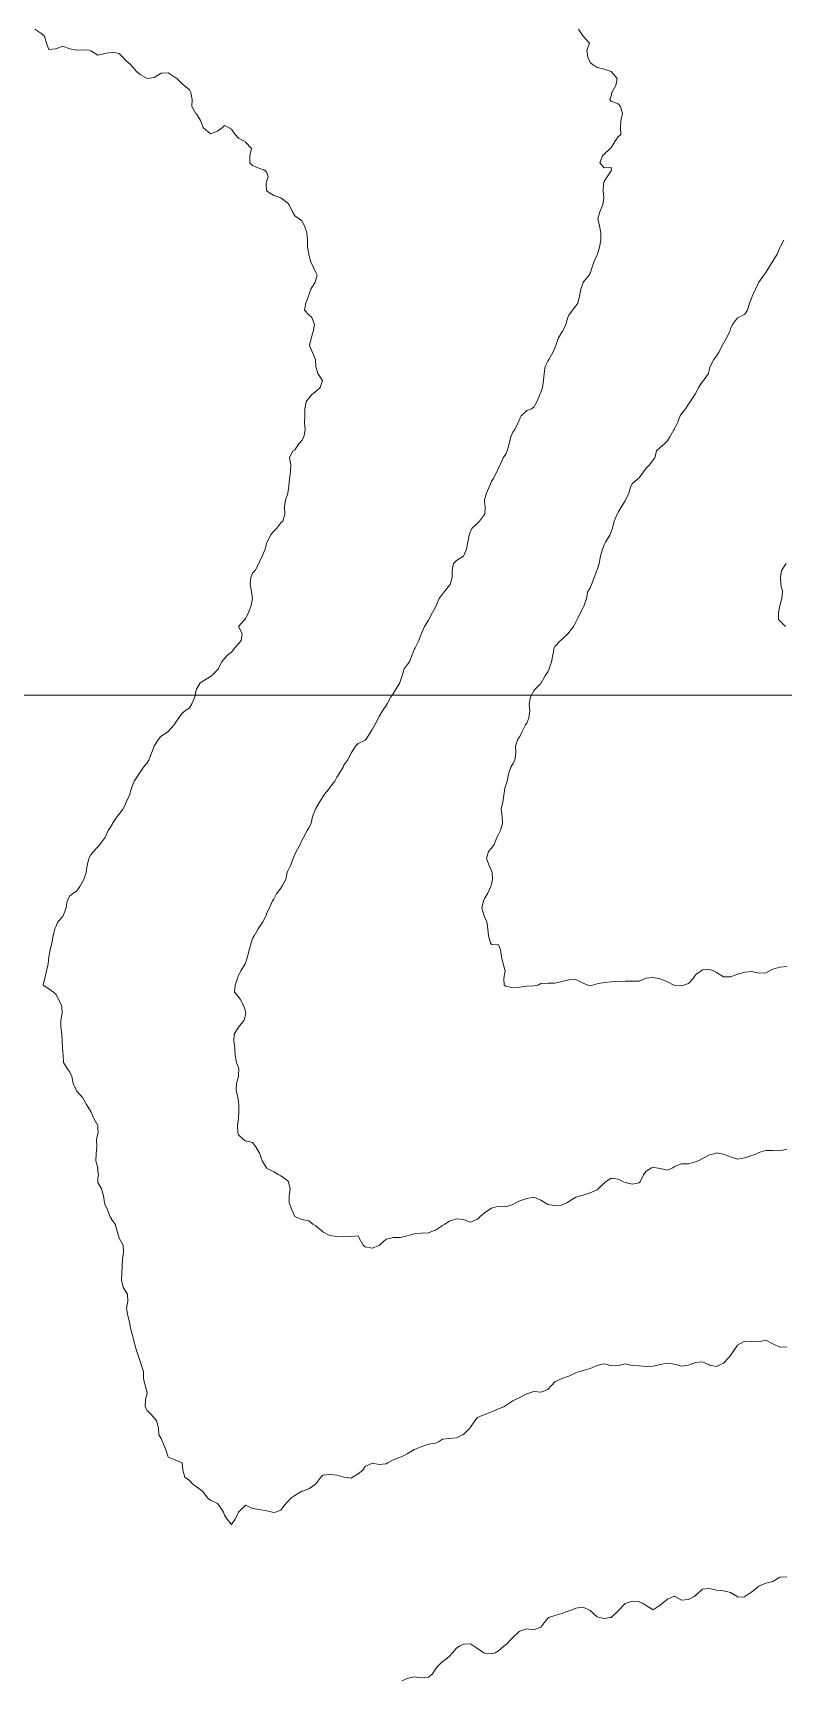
# Model space of a CAD drawing. Header units: centimetres. Extents: x 0 to 642158, y -847 to 649707.
# Drawn here: x 617498.6 to 617552, y 620517.4 to 620634.5 of the extents above; entities that cross this region are included whole.
import ezdxf

# ---------------------------------------------------------------- set-up
doc = ezdxf.new("R2010")
doc.units = ezdxf.units.CM
doc.header["$MEASUREMENT"] = 0
doc.layers.add('MEV_grille', color=254, linetype='Continuous', lineweight=9)
doc.layers.add('WAL_topographie 0.5', color=253, linetype='Continuous', lineweight=20)

# ---------------------------------------------------------------- blocks, each defined once
blk = doc.blocks.new('*U114')
at = {"layer": 'MEV_grille', "transparency": 33554687}
blk.add_lwpolyline([(-1338.46, 0), (1338.46, 0)], dxfattribs=at)
blk = doc.blocks.new('*U115')
at = {"layer": 'MEV_grille', "color": 0, "linetype": 'ByBlock', "lineweight": -2, "transparency": 16777216}
blk.add_blockref('*U114', (0, -1800), dxfattribs=at)

msp = doc.modelspace()

# ---------------------------------------------------------------- linework, layer by layer
at = {"layer": 'WAL_topographie 0.5'}
for points in [[(617498.75, 620634.75), (617499.25, 620634.42), (617499.44, 620634.25), (617499.59, 620633.75), (617499.75, 620633.3), (617500.25, 620633.34), (617500.75, 620633.53), (617501.25, 620633.35), (617501.75, 620633.25), (617502.25, 620633.29), (617502.62, 620633.25), (617502.75, 620633.21), (617503.25, 620632.9), (617503.75, 620633.03), (617504.25, 620633.12), (617504.75, 620633.03), (617505.01, 620632.75), (617505.25, 620632.49), (617505.54, 620632.25), (617505.75, 620632.02), (617506, 620631.75), (617506.25, 620631.52), (617506.75, 620631.25), (617507.25, 620631.32), (617507.75, 620631.61), (617508.25, 620631.64), (617508.75, 620631.31), (617508.85, 620631.25), (617509.25, 620630.85), (617509.39, 620630.75), (617509.75, 620630.44), (617509.86, 620630.25), (617509.94, 620629.75), (617509.93, 620629.25), (617510.21, 620628.75), (617510.25, 620628.72), (617510.54, 620628.25), (617510.73, 620627.75), (617510.75, 620627.72), (617511.25, 620627.3), (617511.75, 620627.5), (617512.11, 620627.75), (617512.25, 620627.89), (617512.53, 620627.75), (617512.75, 620627.63), (617513.01, 620627.25), (617513.25, 620626.99), (617513.71, 620626.75), (617513.75, 620626.71), (617514.16, 620626.25), (617514.05, 620625.75), (617514.06, 620625.25), (617514.25, 620625.04), (617514.75, 620624.84), (617515.05, 620624.75), (617515.25, 620624.61), (617515.35, 620624.25), (617515.25, 620623.89), (617515.21, 620623.75), (617515.25, 620623.25), (617515.25, 620623.25), (617515.75, 620622.92), (617516.25, 620622.75), (617516.25, 620622.75), (617516.75, 620622.38), (617516.84, 620622.25), (617517.08, 620621.75), (617517.25, 620621.46), (617517.55, 620621.25), (617517.75, 620621.12), (617517.93, 620620.75), (617518.11, 620620.25), (617518.15, 620619.75), (617518.15, 620619.25), (617518.25, 620618.75), (617518.25, 620618.75), (617518.37, 620618.25), (617518.6, 620617.75), (617518.75, 620617.45), (617518.85, 620617.25), (617518.75, 620616.92), (617518.7, 620616.75), (617518.4, 620616.25), (617518.25, 620615.86), (617518.22, 620615.75), (617518.03, 620615.25), (617517.94, 620614.75), (617518.25, 620614.43), (617518.46, 620614.25), (617518.65, 620613.75), (617518.56, 620613.25), (617518.41, 620612.75), (617518.3, 620612.25), (617518.51, 620611.75), (617518.72, 620611.25), (617518.75, 620610.75), (617518.75, 620610.75), (617518.88, 620610.25), (617519.23, 620609.75), (617519.05, 620609.25), (617518.75, 620608.97), (617518.46, 620608.75), (617518.25, 620608.51), (617518.05, 620608.25), (617517.97, 620607.75), (617517.96, 620607.25), (617517.95, 620606.75), (617517.99, 620606.25), (617517.89, 620605.75), (617517.75, 620605.5), (617517.53, 620605.25), (617517.25, 620604.82), (617517.12, 620604.75), (617516.87, 620604.25), (617516.98, 620603.75), (617516.94, 620603.25), (617516.87, 620602.75), (617516.83, 620602.25), (617516.76, 620601.75), (617516.75, 620601.72), (617516.59, 620601.25), (617516.51, 620600.75), (617516.55, 620600.25), (617516.4, 620599.75), (617516.25, 620599.64), (617515.97, 620599.25), (617515.75, 620599.03), (617515.53, 620598.75), (617515.28, 620598.25), (617515.25, 620598.16), (617515.14, 620597.75), (617514.92, 620597.25), (617514.75, 620596.86), (617514.7, 620596.75), (617514.43, 620596.25), (617514.25, 620596.05), (617514.12, 620595.75), (617514.07, 620595.25), (617514.16, 620594.75), (617514.25, 620594.25), (617514.25, 620594.25), (617514.25, 620594.25), (617514.14, 620593.75), (617513.96, 620593.25), (617513.75, 620592.8), (617513.7, 620592.75), (617513.25, 620592.25), (617513.5, 620591.75), (617513.43, 620591.25), (617513.25, 620591.03), (617512.99, 620590.75), (617512.75, 620590.44), (617512.49, 620590.25), (617512.25, 620589.97), (617512.06, 620589.75), (617511.81, 620589.25), (617511.75, 620589.18), (617511.32, 620588.75), (617511.25, 620588.71), (617510.75, 620588.4), (617510.53, 620588.25), (617510.25, 620587.8), (617510.23, 620587.75), (617510.13, 620587.25), (617509.93, 620586.75), (617509.75, 620586.46), (617509.46, 620586.25), (617509.25, 620586.1), (617509.01, 620585.75), (617508.75, 620585.38), (617508.67, 620585.25), (617508.25, 620584.79), (617508.2, 620584.75), (617507.75, 620584.45), (617507.56, 620584.25), (617507.25, 620583.75), (617507.25, 620583.75), (617507.05, 620583.25), (617506.86, 620582.75), (617506.75, 620582.56), (617506.48, 620582.25), (617506.25, 620581.9), (617506.15, 620581.75), (617505.82, 620581.25), (617505.75, 620581.07), (617505.64, 620580.75), (617505.49, 620580.25), (617505.26, 620579.75), (617505.25, 620579.72), (617505.03, 620579.25), (617504.75, 620578.91), (617504.62, 620578.75), (617504.29, 620578.25), (617504.25, 620578.18), (617503.97, 620577.75), (617503.76, 620577.25), (617503.75, 620577.23), (617503.38, 620576.75), (617503.25, 620576.59), (617502.94, 620576.25), (617502.75, 620576.02), (617502.61, 620575.75), (617502.49, 620575.25), (617502.4, 620574.75), (617502.25, 620574.25), (617502.25, 620574.25), (617501.97, 620573.75), (617501.75, 620573.45), (617501.44, 620573.25), (617501.25, 620573.1), (617501.05, 620572.75), (617500.98, 620572.25), (617500.81, 620571.75), (617500.75, 620571.62), (617500.4, 620571.25), (617500.25, 620570.9), (617500.19, 620570.75), (617500.07, 620570.25), (617499.98, 620569.75), (617499.86, 620569.25), (617499.75, 620568.75), (617499.75, 620568.75), (617499.7, 620568.25), (617499.6, 620567.75), (617499.47, 620567.25), (617499.36, 620566.75), (617499.75, 620566.47), (617500.1, 620566.25), (617500.25, 620566.11), (617500.45, 620565.75), (617500.67, 620565.25), (617500.7, 620564.75), (617500.62, 620564.25), (617500.62, 620563.75), (617500.68, 620563.25), (617500.7, 620562.75), (617500.73, 620562.25), (617500.75, 620562), (617500.78, 620561.75), (617500.81, 620561.25), (617501.11, 620560.75), (617501.25, 620560.56), (617501.4, 620560.25), (617501.49, 620559.75), (617501.72, 620559.25), (617501.75, 620559.2), (617502.14, 620558.75), (617502.25, 620558.58), (617502.43, 620558.25), (617502.75, 620557.75), (617502.75, 620557.75), (617502.96, 620557.25), (617503.23, 620556.75), (617503.25, 620556.5), (617503.26, 620556.25), (617503.25, 620556.18), (617503.14, 620555.75), (617503.16, 620555.25), (617503.13, 620554.75), (617503.11, 620554.25), (617503.24, 620553.75), (617503.25, 620553.5), (617503.28, 620553.25), (617503.25, 620553), (617503.24, 620552.75), (617503.25, 620552.71), (617503.51, 620552.25), (617503.64, 620551.75), (617503.72, 620551.25), (617503.75, 620551.16), (617503.93, 620550.75), (617504.13, 620550.25), (617504.25, 620550.02), (617504.47, 620549.75), (617504.61, 620549.25), (617504.75, 620548.75), (617504.75, 620548.75), (617505.05, 620548.25), (617505.07, 620547.75), (617505, 620547.25), (617504.98, 620546.75), (617504.95, 620546.25), (617504.92, 620545.75), (617505.05, 620545.25), (617505.25, 620544.89), (617505.35, 620544.75), (617505.37, 620544.25), (617505.28, 620543.75), (617505.38, 620543.25), (617505.49, 620542.75), (617505.6, 620542.25), (617505.73, 620541.75), (617505.75, 620541.65), (617505.84, 620541.25), (617505.99, 620540.75), (617506.15, 620540.25), (617506.25, 620539.97), (617506.33, 620539.75), (617506.48, 620539.25), (617506.49, 620538.75), (617506.6, 620538.25), (617506.74, 620537.75), (617506.63, 620537.25), (617506.6, 620536.75), (617506.75, 620536.49), (617506.98, 620536.25), (617507.25, 620535.95), (617507.41, 620535.75), (617507.56, 620535.25), (617507.59, 620534.75), (617507.75, 620534.5), (617507.83, 620534.25), (617508.05, 620533.75), (617508.22, 620533.25), (617508.25, 620533.16), (617508.75, 620532.97), (617509.25, 620532.75), (617509.25, 620532.75), (617509.29, 620532.25), (617509.44, 620531.75), (617509.75, 620531.5), (617510, 620531.25), (617510.25, 620531.06), (617510.68, 620530.75), (617510.75, 620530.66), (617511.07, 620530.25), (617511.25, 620530.1), (617511.75, 620529.86), (617511.85, 620529.75), (617512.17, 620529.25), (617512.25, 620529.03), (617512.45, 620528.75), (617512.75, 620528.37), (617513.01, 620528.75), (617513.25, 620529.25), (617513.25, 620529.25), (617513.75, 620529.75), (617513.75, 620529.75), (617513.75, 620529.75), (617514.25, 620529.51), (617514.75, 620529.43), (617515.25, 620529.35), (617515.67, 620529.25), (617515.75, 620529.22), (617515.88, 620529.25), (617516.25, 620529.4), (617516.51, 620529.75), (617516.75, 620530.02), (617516.98, 620530.25), (617517.25, 620530.44), (617517.75, 620530.74), (617517.79, 620530.75), (617518.25, 620530.92), (617518.73, 620531.25), (617518.75, 620531.27), (617519.11, 620531.75), (617519.25, 620531.88), (617519.75, 620531.93), (617520.25, 620531.88), (617520.75, 620531.75), (617520.75, 620531.75), (617521.25, 620531.68), (617521.36, 620531.75), (617521.75, 620531.97), (617522.08, 620532.25), (617522.25, 620532.5), (617522.75, 620532.73), (617523.25, 620532.63), (617523.75, 620532.68), (617523.87, 620532.75), (617524.25, 620532.97), (617524.75, 620533.16), (617524.98, 620533.25), (617525.25, 620533.4), (617525.75, 620533.7), (617525.89, 620533.75), (617526.25, 620533.91), (617526.75, 620534.08), (617527.25, 620534.17), (617527.48, 620534.25), (617527.75, 620534.44), (617528.25, 620534.48), (617528.75, 620534.55), (617529.18, 620534.75), (617529.25, 620534.78), (617529.73, 620535.25), (617529.75, 620535.29), (617530.05, 620535.75), (617530.25, 620535.99), (617530.75, 620536.2), (617530.88, 620536.25), (617531.25, 620536.38), (617531.75, 620536.59), (617532.12, 620536.75), (617532.25, 620536.83), (617532.75, 620537.16), (617532.9, 620537.25), (617533.25, 620537.41), (617533.75, 620537.68), (617533.96, 620537.75), (617534.25, 620537.84), (617534.75, 620537.79), (617535.25, 620537.98), (617535.5, 620538.25), (617535.75, 620538.52), (617536.25, 620538.75), (617536.25, 620538.75), (617536.75, 620538.93), (617537.25, 620539.16), (617537.48, 620539.25), (617537.75, 620539.32), (617538.25, 620539.46), (617538.75, 620539.68), (617539.05, 620539.75), (617539.25, 620539.8), (617539.47, 620539.75), (617539.75, 620539.66), (617540.25, 620539.69), (617540.55, 620539.75), (617540.75, 620539.8), (617540.95, 620539.75), (617541.25, 620539.69), (617541.75, 620539.65), (617542.25, 620539.61), (617542.75, 620539.63), (617543.25, 620539.75), (617543.25, 620539.75), (617543.75, 620539.84), (617544.25, 620539.78), (617544.38, 620539.75), (617544.75, 620539.64), (617545.25, 620539.71), (617545.38, 620539.75), (617545.75, 620539.9), (617546.25, 620539.94), (617546.68, 620539.75), (617546.75, 620539.7), (617547.25, 620539.62), (617547.52, 620539.75), (617547.75, 620539.84), (617548.12, 620540.25), (617548.25, 620540.39), (617548.48, 620540.75), (617548.75, 620541.13), (617548.95, 620541.25), (617549.25, 620541.42), (617549.75, 620541.39), (617550.25, 620541.37), (617550.75, 620541.48), (617551.21, 620541.25), (617551.25, 620541.23), (617551.75, 620540.98), (617552.25, 620541.02)], [(617537.42, 620634.75), (617537.75, 620634.25), (617537.75, 620634.25), (617538.21, 620633.75), (617538.03, 620633.25), (617538.1, 620632.75), (617538.25, 620632.39), (617538.4, 620632.25), (617538.75, 620632.02), (617539.25, 620631.9), (617539.75, 620631.75), (617539.75, 620631.75), (617540.19, 620631.25), (617540.08, 620630.75), (617539.81, 620630.25), (617539.75, 620630), (617539.67, 620629.75), (617539.75, 620629.63), (617540.25, 620629.43), (617540.41, 620629.25), (617540.55, 620628.75), (617540.44, 620628.25), (617540.41, 620627.75), (617540.44, 620627.25), (617540.25, 620627.08), (617540.01, 620626.75), (617539.75, 620626.32), (617539.68, 620626.25), (617539.25, 620625.85), (617539.14, 620625.75), (617538.95, 620625.25), (617539.25, 620624.88), (617539.75, 620624.92), (617539.78, 620624.75), (617539.75, 620624.67), (617539.47, 620624.25), (617539.25, 620623.92), (617539.21, 620623.75), (617539.18, 620623.25), (617539.23, 620622.75), (617539.15, 620622.25), (617538.95, 620621.75), (617538.81, 620621.25), (617538.93, 620620.75), (617539.02, 620620.25), (617539.02, 620619.75), (617538.93, 620619.25), (617538.77, 620618.75), (617538.75, 620618.69), (617538.54, 620618.25), (617538.38, 620617.75), (617538.25, 620617.37), (617538.19, 620617.25), (617537.77, 620616.75), (617537.75, 620616.72), (617537.59, 620616.25), (617537.51, 620615.75), (617537.38, 620615.25), (617537.25, 620615.06), (617537.01, 620614.75), (617536.75, 620614.4), (617536.66, 620614.25), (617536.54, 620613.75), (617536.29, 620613.25), (617536.25, 620613.2), (617535.99, 620612.75), (617535.81, 620612.25), (617535.75, 620612.08), (617535.61, 620611.75), (617535.32, 620611.25), (617535.25, 620611.14), (617535.07, 620610.75), (617534.98, 620610.25), (617534.93, 620609.75), (617534.87, 620609.25), (617534.75, 620608.9), (617534.69, 620608.75), (617534.46, 620608.25), (617534.25, 620607.85), (617534.08, 620607.75), (617533.75, 620607.62), (617533.34, 620607.25), (617533.25, 620607.06), (617533.14, 620606.75), (617532.88, 620606.25), (617532.75, 620606.07), (617532.62, 620605.75), (617532.5, 620605.25), (617532.36, 620604.75), (617532.25, 620604.52), (617532.08, 620604.25), (617531.85, 620603.75), (617531.75, 620603.55), (617531.63, 620603.25), (617531.36, 620602.75), (617531.25, 620602.56), (617531.09, 620602.25), (617530.89, 620601.75), (617530.75, 620601.3), (617530.74, 620601.25), (617530.75, 620601.12), (617530.79, 620600.75), (617530.76, 620600.25), (617530.75, 620600.23), (617530.4, 620599.75), (617530.25, 620599.6), (617529.87, 620599.25), (617529.75, 620599.04), (617529.65, 620598.75), (617529.55, 620598.25), (617529.46, 620597.75), (617529.25, 620597.25), (617529.25, 620597.25), (617528.75, 620596.96), (617528.54, 620596.75), (617528.45, 620596.25), (617528.45, 620595.75), (617528.29, 620595.25), (617528.25, 620595.2), (617527.91, 620594.75), (617527.75, 620594.56), (617527.52, 620594.25), (617527.3, 620593.75), (617527.25, 620593.62), (617527.05, 620593.25), (617526.78, 620592.75), (617526.75, 620592.7), (617526.48, 620592.25), (617526.26, 620591.75), (617526.25, 620591.71), (617526.08, 620591.25), (617525.81, 620590.75), (617525.75, 620590.61), (617525.59, 620590.25), (617525.4, 620589.75), (617525.25, 620589.54), (617525.04, 620589.25), (617524.88, 620588.75), (617524.75, 620588.34), (617524.72, 620588.25), (617524.41, 620587.75), (617524.25, 620587.47), (617524.07, 620587.25), (617523.82, 620586.75), (617523.75, 620586.63), (617523.5, 620586.25), (617523.25, 620585.85), (617523.2, 620585.75), (617522.95, 620585.25), (617522.75, 620584.92), (617522.63, 620584.75), (617522.32, 620584.25), (617522.25, 620584.18), (617521.75, 620583.93), (617521.57, 620583.75), (617521.25, 620583.25), (617521.25, 620583.25), (617521.01, 620582.75), (617520.75, 620582.38), (617520.68, 620582.25), (617520.39, 620581.75), (617520.25, 620581.53), (617520.1, 620581.25), (617519.75, 620580.81), (617519.71, 620580.75), (617519.32, 620580.25), (617519.25, 620580.15), (617519.01, 620579.75), (617518.75, 620579.3), (617518.72, 620579.25), (617518.51, 620578.75), (617518.41, 620578.25), (617518.25, 620577.94), (617518.14, 620577.75), (617517.86, 620577.25), (617517.75, 620577.03), (617517.63, 620576.75), (617517.34, 620576.25), (617517.25, 620576.03), (617517.14, 620575.75), (617516.94, 620575.25), (617516.75, 620574.87), (617516.71, 620574.75), (617516.61, 620574.25), (617516.33, 620573.75), (617516.25, 620573.63), (617515.94, 620573.25), (617515.75, 620572.87), (617515.67, 620572.75), (617515.45, 620572.25), (617515.25, 620571.83), (617515.23, 620571.75), (617514.97, 620571.25), (617514.75, 620570.89), (617514.65, 620570.75), (617514.36, 620570.25), (617514.25, 620570.06), (617514.15, 620569.75), (617514, 620569.25), (617513.89, 620568.75), (617513.75, 620568.34), (617513.72, 620568.25), (617513.42, 620567.75), (617513.25, 620567.42), (617513.17, 620567.25), (617513, 620566.75), (617512.97, 620566.25), (617513.25, 620565.9), (617513.36, 620565.75), (617513.63, 620565.25), (617513.75, 620564.89), (617513.78, 620564.75), (617513.75, 620564.62), (617513.65, 620564.25), (617513.25, 620563.75), (617513.25, 620563.75), (617512.93, 620563.25), (617512.91, 620562.75), (617512.98, 620562.25), (617513, 620561.75), (617513.11, 620561.25), (617513.25, 620560.85), (617513.28, 620560.75), (617513.25, 620560.42), (617513.24, 620560.25), (617513.1, 620559.75), (617513.08, 620559.25), (617513.2, 620558.75), (617513.25, 620558.45), (617513.27, 620558.25), (617513.27, 620557.75), (617513.25, 620557.25), (617513.25, 620557.25), (617513.18, 620556.75), (617513.2, 620556.25), (617513.25, 620556.1), (617513.6, 620555.75), (617513.75, 620555.67), (617514.25, 620555.54), (617514.49, 620555.25), (617514.75, 620554.78), (617514.76, 620554.75), (617514.92, 620554.25), (617515.24, 620553.75), (617515.25, 620553.73), (617515.75, 620553.47), (617516.11, 620553.25), (617516.25, 620553.17), (617516.75, 620552.82), (617516.8, 620552.75), (617516.91, 620552.25), (617516.84, 620551.75), (617516.86, 620551.25), (617517.04, 620550.75), (617517.25, 620550.28), (617517.31, 620550.25), (617517.75, 620550.08), (617518.25, 620549.97), (617518.54, 620549.75), (617518.75, 620549.62), (617519.19, 620549.25), (617519.25, 620549.2), (617519.75, 620548.94), (617520.25, 620548.86), (617520.75, 620548.84), (617521.25, 620548.87), (617521.75, 620548.92), (617521.83, 620548.75), (617522.12, 620548.25), (617522.25, 620548.12), (617522.75, 620548.02), (617523.25, 620548.23), (617523.27, 620548.25), (617523.75, 620548.67), (617524.08, 620548.75), (617524.25, 620548.78), (617524.75, 620548.8), (617525.25, 620548.9), (617525.75, 620549.04), (617526.25, 620549.09), (617526.75, 620549.13), (617527.04, 620549.25), (617527.25, 620549.31), (617527.75, 620549.65), (617527.93, 620549.75), (617528.25, 620549.95), (617528.75, 620550.11), (617529.25, 620550.07), (617529.75, 620549.88), (617530.25, 620550.09), (617530.41, 620550.25), (617530.75, 620550.54), (617531.05, 620550.75), (617531.25, 620550.88), (617531.75, 620551.01), (617532.25, 620550.97), (617532.75, 620551.14), (617532.98, 620551.25), (617533.25, 620551.4), (617533.75, 620551.57), (617534.25, 620551.67), (617534.75, 620551.44), (617535.06, 620551.25), (617535.25, 620551.14), (617535.75, 620551.06), (617536.25, 620551.09), (617536.61, 620551.25), (617536.75, 620551.34), (617537.25, 620551.66), (617537.54, 620551.75), (617537.75, 620551.81), (617538.25, 620551.96), (617538.75, 620552.18), (617538.82, 620552.25), (617539.25, 620552.66), (617539.36, 620552.75), (617539.75, 620553.02), (617540.25, 620552.93), (617540.64, 620552.75), (617540.75, 620552.7), (617541.25, 620552.59), (617541.75, 620552.69), (617541.81, 620552.75), (617542.06, 620553.25), (617542.25, 620553.51), (617542.62, 620553.75), (617542.75, 620553.78), (617542.96, 620553.75), (617543.25, 620553.69), (617543.75, 620553.57), (617544.13, 620553.75), (617544.25, 620553.84), (617544.75, 620554.02), (617545.25, 620554.03), (617545.75, 620554.18), (617545.95, 620554.25), (617546.25, 620554.41), (617546.75, 620554.66), (617547.07, 620554.75), (617547.25, 620554.81), (617547.58, 620554.75), (617547.75, 620554.72), (617548.25, 620554.52), (617548.75, 620554.37), (617549.25, 620554.46), (617549.75, 620554.63), (617550.08, 620554.75), (617550.25, 620554.84), (617550.75, 620554.99), (617551.25, 620554.97), (617551.75, 620554.95), (617552.25, 620555.08)], [(617552.03, 620619.75), (617551.78, 620619.25), (617551.75, 620619.19), (617551.57, 620618.75), (617551.25, 620618.25), (617551.25, 620618.25), (617550.94, 620617.75), (617550.75, 620617.44), (617550.61, 620617.25), (617550.25, 620616.75), (617550.25, 620616.75), (617550.02, 620616.25), (617549.79, 620615.75), (617549.75, 620615.66), (617549.6, 620615.25), (617549.44, 620614.75), (617549.25, 620614.47), (617548.82, 620614.25), (617548.75, 620614.21), (617548.38, 620613.75), (617548.25, 620613.44), (617548.19, 620613.25), (617547.93, 620612.75), (617547.75, 620612.42), (617547.65, 620612.25), (617547.4, 620611.75), (617547.25, 620611.52), (617547.05, 620611.25), (617546.79, 620610.75), (617546.75, 620610.58), (617546.67, 620610.25), (617546.31, 620609.75), (617546.25, 620609.69), (617545.96, 620609.25), (617545.75, 620608.82), (617545.7, 620608.75), (617545.38, 620608.25), (617545.25, 620608.07), (617545.04, 620607.75), (617544.75, 620607.38), (617544.67, 620607.25), (617544.47, 620606.75), (617544.25, 620606.31), (617544.21, 620606.25), (617543.92, 620605.75), (617543.75, 620605.47), (617543.54, 620605.25), (617543.25, 620604.99), (617542.98, 620604.75), (617542.85, 620604.25), (617542.75, 620604.11), (617542.47, 620603.75), (617542.25, 620603.53), (617542.06, 620603.25), (617541.75, 620602.83), (617541.64, 620602.75), (617541.25, 620602.4), (617541.16, 620602.25), (617541, 620601.75), (617540.78, 620601.25), (617540.75, 620601.19), (617540.46, 620600.75), (617540.25, 620600.39), (617540.17, 620600.25), (617539.96, 620599.75), (617539.84, 620599.25), (617539.75, 620599), (617539.66, 620598.75), (617539.35, 620598.25), (617539.25, 620598.06), (617539.14, 620597.75), (617538.99, 620597.25), (617538.89, 620596.75), (617538.75, 620596.28), (617538.74, 620596.25), (617538.55, 620595.75), (617538.36, 620595.25), (617538.25, 620595), (617538.1, 620594.75), (617537.99, 620594.25), (617537.84, 620593.75), (617537.75, 620593.6), (617537.58, 620593.25), (617537.33, 620592.75), (617537.25, 620592.56), (617537.07, 620592.25), (617536.75, 620591.82), (617536.69, 620591.75), (617536.25, 620591.33), (617536.14, 620591.25), (617535.75, 620590.84), (617535.69, 620590.75), (617535.6, 620590.25), (617535.51, 620589.75), (617535.34, 620589.25), (617535.25, 620589.04), (617535.07, 620588.75), (617534.78, 620588.25), (617534.75, 620588.21), (617534.31, 620587.75), (617534.25, 620587.67), (617534.02, 620587.25), (617533.92, 620586.75), (617533.96, 620586.25), (617533.89, 620585.75), (617533.75, 620585.38), (617533.67, 620585.25), (617533.41, 620584.75), (617533.25, 620584.43), (617533.12, 620584.25), (617532.94, 620583.75), (617532.98, 620583.25), (617532.91, 620582.75), (617532.75, 620582.48), (617532.62, 620582.25), (617532.45, 620581.75), (617532.35, 620581.25), (617532.25, 620580.97), (617532.18, 620580.75), (617532.12, 620580.25), (617532.05, 620579.75), (617531.93, 620579.25), (617532, 620578.75), (617532.03, 620578.25), (617531.88, 620577.75), (617531.75, 620577.45), (617531.63, 620577.25), (617531.42, 620576.75), (617531.25, 620576.48), (617531.02, 620576.25), (617530.88, 620575.75), (617531.07, 620575.25), (617531.25, 620574.87), (617531.3, 620574.75), (617531.32, 620574.25), (617531.25, 620573.96), (617531.19, 620573.75), (617530.95, 620573.25), (617530.75, 620572.9), (617530.68, 620572.75), (617530.55, 620572.25), (617530.69, 620571.75), (617530.75, 620571.6), (617530.91, 620571.25), (617530.98, 620570.75), (617531.02, 620570.25), (617531.17, 620569.75), (617531.25, 620569.63), (617531.75, 620569.61), (617531.88, 620569.25), (617531.95, 620568.75), (617532.08, 620568.25), (617532.22, 620567.75), (617532.13, 620567.25), (617532.14, 620566.75), (617532.25, 620566.66), (617532.75, 620566.54), (617533.25, 620566.61), (617533.75, 620566.68), (617534.25, 620566.69), (617534.55, 620566.75), (617534.75, 620566.86), (617535.25, 620566.88), (617535.75, 620566.89), (617536.25, 620567.01), (617536.75, 620567.12), (617537.25, 620567.15), (617537.75, 620566.89), (617538.1, 620566.75), (617538.25, 620566.7), (617538.42, 620566.75), (617538.75, 620566.83), (617539.25, 620566.92), (617539.75, 620566.98), (617540.25, 620567.01), (617540.75, 620567.03), (617541.25, 620567.02), (617541.75, 620567.03), (617542.25, 620567.25), (617542.25, 620567.25), (617542.75, 620567.28), (617543, 620567.25), (617543.25, 620567.19), (617543.75, 620566.98), (617544.2, 620566.75), (617544.25, 620566.73), (617544.75, 620566.69), (617544.9, 620566.75), (617545.25, 620566.87), (617545.6, 620567.25), (617545.75, 620567.47), (617546.15, 620567.75), (617546.25, 620567.82), (617546.75, 620567.86), (617547.03, 620567.75), (617547.25, 620567.64), (617547.75, 620567.33), (617548.25, 620567.33), (617548.75, 620567.52), (617549.25, 620567.66), (617549.75, 620567.71), (617550.25, 620567.6), (617550.75, 620567.61), (617551.04, 620567.75), (617551.25, 620567.88), (617551.75, 620568.03), (617552.25, 620568.08)], [(617552.19, 620596.75), (617551.88, 620596.25), (617551.8, 620595.75), (617551.83, 620595.25), (617551.95, 620594.75), (617551.89, 620594.25), (617551.75, 620593.75), (617551.75, 620593.75), (617551.66, 620593.25), (617551.66, 620592.75), (617551.75, 620592.65), (617552.15, 620592.25)], [(617524.86, 620517.25), (617525.25, 620517.41), (617525.75, 620517.53), (617526.25, 620517.46), (617526.75, 620517.52), (617527.04, 620517.75), (617527.25, 620518.08), (617527.38, 620518.25), (617527.75, 620518.62), (617527.94, 620518.75), (617528.25, 620519.01), (617528.47, 620519.25), (617528.75, 620519.57), (617529, 620519.75), (617529.25, 620519.86), (617529.75, 620519.88), (617529.97, 620519.75), (617530.25, 620519.54), (617530.69, 620519.25), (617530.75, 620519.23), (617531.25, 620519.17), (617531.5, 620519.25), (617531.75, 620519.38), (617532.14, 620519.75), (617532.25, 620519.82), (617532.66, 620520.25), (617532.75, 620520.34), (617533.22, 620520.75), (617533.25, 620520.78), (617533.75, 620520.95), (617534.25, 620520.87), (617534.75, 620521.08), (617534.89, 620521.25), (617535.25, 620521.71), (617535.31, 620521.75), (617535.75, 620521.9), (617536.25, 620522.05), (617536.75, 620522.22), (617536.84, 620522.25), (617537.25, 620522.43), (617537.75, 620522.5), (617538.25, 620522.25), (617538.25, 620522.25), (617538.75, 620521.81), (617538.92, 620521.75), (617539.25, 620521.69), (617539.68, 620521.75), (617539.75, 620521.76), (617540.25, 620522.23), (617540.27, 620522.25), (617540.75, 620522.75), (617540.75, 620522.75), (617541.25, 620522.92), (617541.75, 620522.86), (617542.02, 620522.75), (617542.25, 620522.6), (617542.75, 620522.31), (617543.25, 620522.63), (617543.38, 620522.75), (617543.75, 620523.07), (617544.19, 620523.25), (617544.25, 620523.27), (617544.29, 620523.25), (617544.75, 620522.99), (617545.25, 620523.03), (617545.66, 620523.25), (617545.75, 620523.33), (617546.22, 620523.75), (617546.25, 620523.77), (617546.75, 620523.82), (617547.05, 620523.75), (617547.25, 620523.71), (617547.75, 620523.65), (617548.25, 620523.54), (617548.71, 620523.25), (617548.75, 620523.2), (617549.25, 620523.23), (617549.27, 620523.25), (617549.75, 620523.58), (617549.97, 620523.75), (617550.25, 620523.98), (617550.75, 620524.19), (617550.96, 620524.25), (617551.25, 620524.33), (617551.75, 620524.62), (617552.25, 620524.65)]]:
    msp.add_lwpolyline(points, dxfattribs=at)

# ---------------------------------------------------------------- block references
at = {"layer": 'MEV_grille', "transparency": 33554687}
msp.add_blockref('*U115', (616669.48, 622387.38), dxfattribs=at)

doc.saveas('drawing.dxf')
